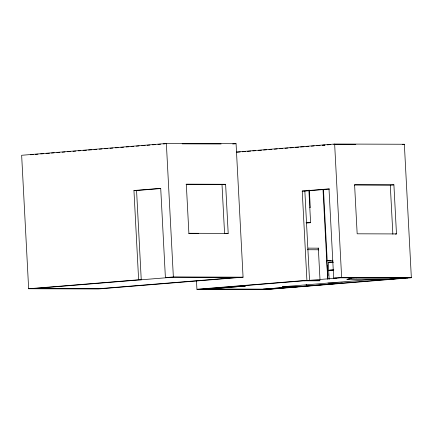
<?xml version="1.0" encoding="UTF-8"?>
<svg xmlns="http://www.w3.org/2000/svg" width="433" height="433" viewBox="0 0 433 433"><rect width="100%" height="100%" fill="white"/><g stroke="black" fill="none" stroke-linecap="round" stroke-linejoin="round"><path stroke-width="0.65" d="M347.596 279.404L351.601 278.278M318.044 248.25L318.596 248.179L307.95 248.125M318.131 249.857L318.683 249.781L307.387 249.727M166.359 143.491L21.65 155.279L28.643 288.746L98.356 288.968L243.07 277.18L236.072 143.713L166.359 143.491L173.357 276.952L243.07 277.18M30.586 154.77L33.281 154.554M35.3 154.386L37.996 154.17M40.691 153.948L43.387 153.731M46.082 153.509L49.454 153.233M51.473 153.071L54.168 152.849M56.864 152.632L59.559 152.411M62.26 152.194L64.955 151.972M67.651 151.756L70.346 151.534M73.042 151.312L75.737 151.095M78.433 150.873L80.451 150.711M83.147 150.489L86.519 150.213M88.538 150.051L91.91 149.775M93.929 149.612L96.624 149.39M99.319 149.174L102.015 148.952M104.71 148.736L107.411 148.514M110.106 148.292L112.802 148.075M115.497 147.853L118.193 147.637M120.888 147.415L123.584 147.198M126.279 146.976L128.974 146.755M130.993 146.592L133.689 146.37M136.384 146.154L139.08 145.932M141.775 145.715L145.147 145.439M147.166 145.277L149.867 145.055M152.562 144.833L155.258 144.617M157.953 144.395L160.648 144.178M163.344 143.956L165.363 143.794M232.71 143.989L236.072 143.713M236.375 152.037L334.644 144.032L404.357 144.254L411.35 277.721L266.641 289.509L196.928 289.287L196.468 280.524M236.894 152.216L240.255 151.945M242.269 151.777L245.63 151.507M247.422 151.361L250.788 151.085M252.807 150.922L255.708 150.684M258.187 150.484L261.554 150.208M263.573 150.045L266.457 149.807M268.958 149.607L271.832 149.369M274.338 149.169L277.207 148.93M279.723 148.73L282.581 148.497M285.109 148.292L287.956 148.059M289.975 147.891L293.184 147.631M295.349 147.453L298.71 147.182M300.583 147.031L304.085 146.744M305.969 146.592L308.789 146.359M311.354 146.154L314.163 145.921M316.734 145.71L320.101 145.439M322.222 145.266L324.912 145.044M327.261 144.855L330.455 144.595M402.544 144.406L404.357 144.254M133.949 190.509L136.568 190.52L141.245 279.794L138.625 279.783L133.949 190.509L160.719 188.328L165.395 277.602L168.015 277.613M136.568 190.52L160.659 188.555M186.022 184.469L222.005 184.588L225.625 184.29L228.196 233.392L225.782 233.587M302.229 191.05L304.848 191.061L309.525 280.335L306.905 280.324L302.229 191.05L328.999 188.869L333.675 278.143L336.3 278.154M304.848 191.061L329.61 189.042M354.308 185.015L390.285 185.129L393.906 184.837L396.476 233.934L395.269 234.036M306.559 223.022L310.591 222.692L308.886 190.163M327.83 279.128L326.866 260.747L332.869 260.26M329.15 279.377L328.252 262.246L332.928 261.868M28.643 288.746L138.625 279.783M165.395 277.602L173.357 276.952M328.674 270.284L333.35 269.9M333.821 269.905L329.145 270.284L332.441 270.295M196.928 289.287L306.905 280.324M333.675 278.143L341.637 277.493L411.35 277.721M199.548 289.293L340.641 277.802L407.734 278.018M208.722 289.017L239.471 286.511M209.193 289.022L239.942 286.516M244.001 286.473L245.305 286.365L235.871 286.337M356.294 277.856L350.865 278.3L346.741 279.453L385.971 279.529L403.919 278.067L356.115 277.91M284.492 286.603L370.729 279.588L385.143 279.637M262.972 289.195L293.071 286.743M263.443 289.195L294.927 286.689M296.432 286.695L297.081 286.646M267.507 289.206L298.775 286.651M298.905 286.651L342.319 283.112M267.637 289.206L405.109 278.008M182.152 143.848L221.106 143.972M333.643 144.335L355.807 144.406M322.791 145.217L324.804 145.228M225.625 184.29L186.309 184.166L188.885 233.268L228.196 233.392M393.906 184.837L354.595 184.707L357.165 233.809L396.476 233.934M309.801 207.607L310.272 207.607L309.357 190.163M306.071 222.681L310.591 222.692M188.599 233.571L198.59 233.604M326.866 260.747L330.801 260.758M328.252 262.246L333.497 262.263M305.113 280.692L320.052 280.741L303.809 280.8M327.905 283.068L342.454 283.112M306.272 284.827L306.743 284.827M306.126 284.838L306.596 284.844M233.917 286.494L244.401 286.527L239.113 286.624M299.041 286.651L282.408 286.76L292.421 286.792M233.398 286.549L238.821 286.565M239.292 286.565L243.747 286.581M283.058 286.711L293.542 286.743M294.278 286.743L297.606 286.754M203.164 289L268.157 289.157M390.285 185.129L392.861 234.231M334.644 144.032L341.637 277.493M323.462 189.275L327.213 260.861M327.456 265.526L327.565 267.589M327.884 273.618L327.992 275.664M323.007 189.535L327.694 279.031M318.342 248.158L319.982 279.393M222.005 184.588L224.581 233.69M172.356 277.255L34.884 288.459L99.357 288.665L236.829 277.466L172.356 277.255"/></g></svg>
